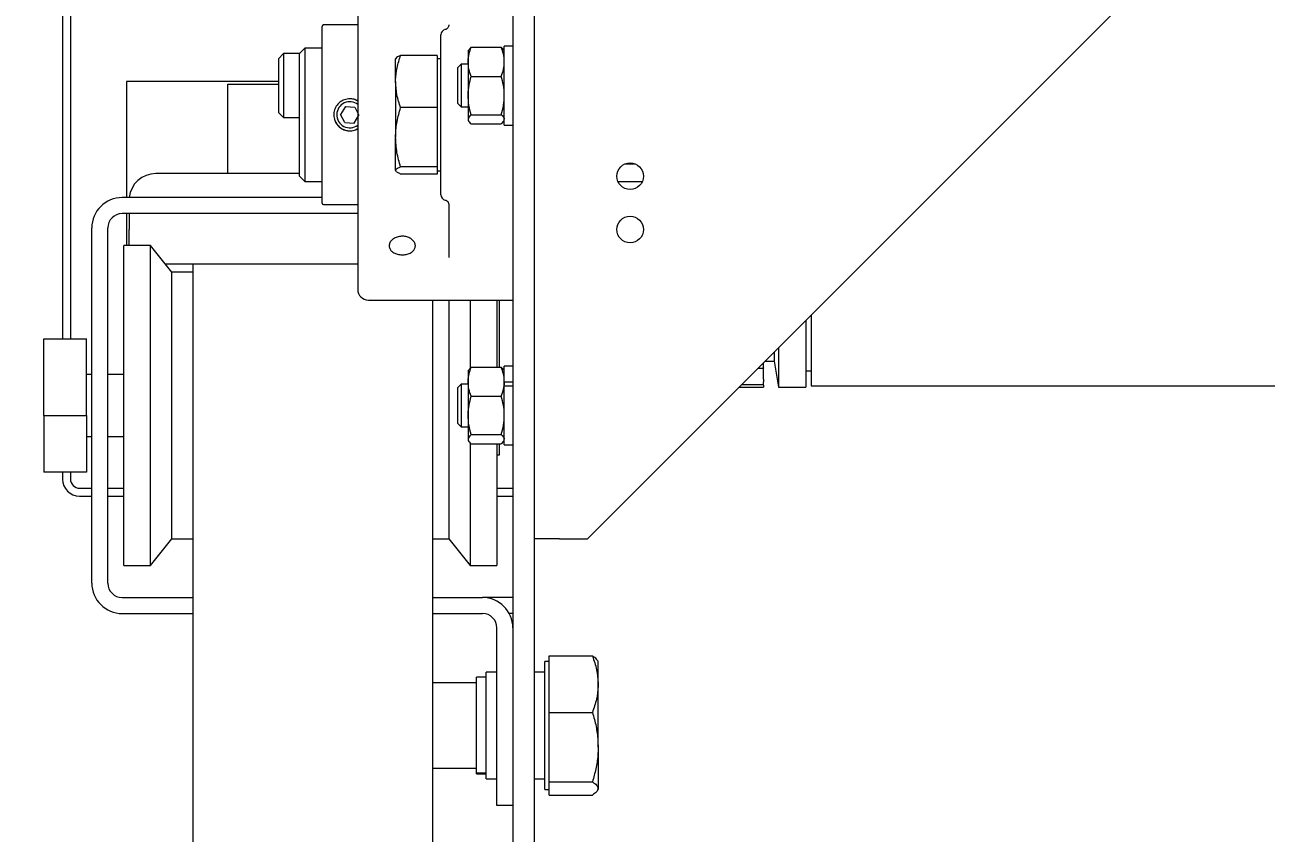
# Model space of a CAD drawing. Header units: inches. Extents: x -605 to 2991212, y -2872845 to 0.
# Drawn here: x 2176658.6 to 2176891.5, y -2629263.6 to -2629112.1 of the extents above; entities that cross this region are included whole.
import ezdxf

# ---------------------------------------------------------------- set-up
doc = ezdxf.new("R2010")
doc.units = ezdxf.units.IN
doc.header["$LTSCALE"] = 600
doc.header["$MEASUREMENT"] = 0
doc.layers.add('DIM', color=251, linetype='Continuous', lineweight=0)
doc.layers.add('PV_STEEL LINE', color=7, linetype='Continuous', lineweight=0)
doc.styles.add('DIM', font='geniso.shx', dxfattribs={"width": 0.85})
doc.dimstyles.new('ST-100', dxfattribs={"dimscale": 100, "dimtxt": 2.5, "dimasz": 2, "dimexe": 0.18, "dimexo": 0.0625, "dimgap": 0.2, "dimtad": 0, "dimdec": 0, "dimzin": 0, "dimdsep": 46, "dimtxsty": 'DIM', "dimblk": 'OPEN90', "dimcen": 0.09, "dimclrd": 256, "dimclrt": 7, "dimadec": 0, "dimazin": 0, "dimtfac": 1, "dimtdec": 0, "dimtofl": 0, "dimtmove": 0, "dimatfit": 3, "dimldrblk": 'OPEN90', "dimfxl": 1, "dimtolj": 1, "dimtzin": 0, "dimlwd": -1, "dimarcsym": 0})

# ---------------------------------------------------------------- blocks, each defined once
blk = doc.blocks.new('*U1330')
at = {"color": 7, "linetype": 'Continuous', "lineweight": 15}
for p, q in [((684442.08, -227652.88), (684442.08, -227785.38)), ((684443.58, -227652.88), (684443.58, -227785.38)), ((684526.58, -227656.58), (684526.58, -228079.88)), ((684530.58, -227656.58), (684530.58, -228079.88)), ((684540.58, -227822.88), (684660.58, -227702.88)), ((684497.48, -227726.51), (684491.08, -227726.51)), ((684513.92, -227727.39), (684513.9, -227727.38)), ((684483.55, -227731.88), (684482.58, -227732.85)), ((684486.58, -227731.88), (684483.55, -227731.88)), ((684483.55, -227731.88), (684483.55, -227743.88)), ((684487.58, -227730.86), (684486.58, -227731.86)), ((684486.58, -227754.86), (684486.58, -227731.86)), ((684490.78, -227730.86), (684487.58, -227730.86)), ((684487.58, -227730.86), (684487.58, -227755.86)), ((684512.38, -227732.26), (684505.52, -227732.26)), ((684512.38, -227732.26), (684512.38, -227737.14)), ((684518.29, -227731.2), (684518.18, -227731.38)), ((684518.18, -227731.38), (684518.18, -227733.42)), ((684518.76, -227730.69), (684524.4, -227730.69)), ((684524.98, -227731.38), (684524.88, -227731.2)), ((684526.58, -227730.48), (684524.98, -227730.48)), ((684524.98, -227745.28), (684524.98, -227730.48)), ((684482.58, -227732.85), (684482.58, -227742.92)), ((684504.62, -227732.8), (684504.58, -227732.86)), ((684504.58, -227737.14), (684504.58, -227732.87)), ((684513.08, -227732.86), (684512.38, -227732.86)), ((684516.87, -227733.88), (684516.18, -227734.57)), ((684516.18, -227734.57), (684516.18, -227741.19)), ((684518.18, -227733.88), (684516.87, -227733.88)), ((684516.87, -227733.88), (684516.87, -227741.88)), ((684518.18, -227733.42), (684518.18, -227739.75)), ((684518.76, -227736.15), (684524.4, -227736.15)), ((684454.08, -227737.13), (684454.08, -227758.88)), ((684482.58, -227737.13), (684454.08, -227737.13)), ((684473.08, -227737.63), (684482.58, -227737.63)), ((684473.08, -227754.38), (684473.08, -227737.63)), ((684504.58, -227737.14), (684504.58, -227747.58)), ((684512.38, -227737.14), (684512.38, -227742.02)), ((684516.18, -227741.19), (684516.87, -227741.88)), ((684518.18, -227739.75), (684518.18, -227744.21)), ((684482.58, -227742.92), (684483.55, -227743.88)), ((684483.55, -227743.88), (684486.58, -227743.88)), ((684493.02, -227742.89), (684492.99, -227743.24)), ((684495.18, -227741.83), (684494.25, -227743.29)), ((684495.06, -227744.83), (684494.25, -227743.29)), ((684495.18, -227741.83), (684496.91, -227741.9)), ((684496.79, -227744.9), (684497.71, -227743.44)), ((684496.91, -227741.9), (684497.71, -227743.44)), ((684497.48, -227743.37), (684497.48, -227743.36)), ((684512.38, -227742.02), (684505.52, -227742.02)), ((684512.38, -227742.02), (684512.38, -227747.58)), ((684516.87, -227741.88), (684518.18, -227741.88)), ((684518.76, -227743.34), (684524.4, -227743.34)), ((684495.06, -227744.83), (684496.79, -227744.9)), ((684518.18, -227744.21), (684518.18, -227744.38)), ((684518.18, -227744.38), (684518.29, -227744.56)), ((684518.76, -227745.07), (684524.4, -227745.07)), ((684524.84, -227744.56), (684524.4, -227745.07)), ((684524.88, -227744.56), (684524.98, -227744.38)), ((684524.98, -227745.28), (684526.58, -227745.28)), ((684504.58, -227753.8), (684504.58, -227747.58)), ((684512.38, -227747.58), (684512.38, -227753.13)), ((684512.38, -227753.13), (684505.52, -227753.13)), ((684512.38, -227753.13), (684512.38, -227753.8)), ((684547.65, -227752.57), (684549.52, -227752.57)), ((684486.58, -227754.38), (684459.58, -227754.38)), ((684486.58, -227754.86), (684487.58, -227755.86)), ((684504.66, -227753.93), (684504.58, -227753.8)), ((684504.58, -227753.8), (684504.58, -227753.86)), ((684504.58, -227753.86), (684504.62, -227753.93)), ((684512.38, -227754.47), (684505.52, -227754.47)), ((684512.38, -227753.8), (684512.38, -227754.47)), ((684512.38, -227753.86), (684513.08, -227753.86)), ((684487.58, -227755.86), (684490.78, -227755.86)), ((684546.28, -227755.86), (684550.88, -227755.86)), ((684490.78, -227758.88), (684453.28, -227758.88)), ((684491.08, -227760.21), (684497.48, -227760.21)), ((684513.9, -227759.35), (684513.92, -227759.34)), ((684497.48, -227761.88), (684453.28, -227761.88)), ((684454.08, -227761.88), (684454.08, -227767.88)), ((684454.58, -227761.88), (684454.58, -227764.88)), ((684514.59, -227760.25), (684514.58, -227760.3)), ((684514.58, -227760.3), (684514.58, -227770.13)), ((684447.58, -227831.18), (684447.58, -227764.58)), ((684450.58, -227831.18), (684450.58, -227764.58)), ((684454.58, -227767.88), (684454.58, -227764.88)), ((684458.58, -227767.88), (684453.58, -227767.88)), ((684453.58, -227827.88), (684453.58, -227767.88)), ((684462.58, -227772.88), (684458.58, -227767.88)), ((684458.58, -227827.88), (684458.58, -227767.88)), ((684466.58, -227771.38), (684461.38, -227771.38)), ((684497.48, -227771.38), (684466.58, -227771.38)), ((684466.58, -227791.96), (684466.58, -227771.38)), ((684466.58, -227772.88), (684462.58, -227772.88)), ((684462.58, -227822.88), (684462.58, -227772.88)), ((684499.48, -227778.11), (684526.58, -227778.11)), ((684511.58, -227791.96), (684511.58, -227778.11)), ((684514.58, -227778.11), (684514.58, -227822.88)), ((684518.58, -227778.11), (684518.58, -227790.85)), ((684523.58, -227778.11), (684523.58, -227790.69)), ((684524.08, -227790.69), (684524.08, -227778.11)), ((684582.58, -227780.88), (684582.58, -227794.16)), ((684581.58, -227781.88), (684581.58, -227794.46)), ((684438.58, -227785.38), (684446.58, -227785.38)), ((684438.58, -227799.76), (684438.58, -227785.38)), ((684446.58, -227799.76), (684446.58, -227785.38)), ((684575.58, -227787.88), (684575.58, -227789.54)), ((684576.45, -227787.01), (684576.45, -227794.46)), ((684526.58, -227790.48), (684524.98, -227790.48)), ((684524.98, -227793.49), (684524.98, -227790.48)), ((684573.58, -227790.82), (684573.58, -227789.92)), ((684573.93, -227789.54), (684575.58, -227789.54)), ((684575.58, -227789.54), (684576.45, -227794.46)), ((684447.58, -227792.08), (684446.58, -227792.08)), ((684453.58, -227792.08), (684450.58, -227792.08)), ((684466.58, -228006.88), (684466.58, -227791.96)), ((684511.58, -228006.88), (684511.58, -227791.96)), ((684518.29, -227791.2), (684518.18, -227791.38)), ((684518.18, -227791.38), (684518.18, -227793.42)), ((684518.76, -227790.69), (684524.4, -227790.69)), ((684524.98, -227791.38), (684524.88, -227791.2)), ((684572.61, -227790.86), (684573.58, -227790.86)), ((684573.58, -227790.82), (684573.58, -227790.86)), ((684573.58, -227792.96), (684573.58, -227790.86)), ((684581.58, -227791.36), (684582.58, -227791.36)), ((684516.87, -227793.88), (684516.18, -227794.57)), ((684516.18, -227794.57), (684516.18, -227801.19)), ((684518.18, -227793.88), (684516.87, -227793.88)), ((684516.87, -227793.88), (684516.87, -227801.88)), ((684518.18, -227793.42), (684518.18, -227799.75)), ((684526.58, -227793.49), (684524.98, -227793.49)), ((684524.98, -227793.49), (684524.98, -227793.99)), ((684524.98, -227794.16), (684524.98, -227793.99)), ((684524.98, -227805.28), (684524.98, -227794.16)), ((684524.98, -227794.16), (684526.58, -227794.16)), ((684569.03, -227794.44), (684573.58, -227794.44)), ((684569.55, -227793.92), (684573.58, -227793.92)), ((684573.58, -227792.96), (684573.58, -227793.45)), ((684573.58, -227793.91), (684573.58, -227793.45)), ((684573.58, -227793.91), (684573.58, -227793.92)), ((684573.58, -227794.05), (684573.58, -227793.92)), ((684573.58, -227794.05), (684573.58, -227794.44)), ((684576.45, -227794.46), (684581.58, -227794.46)), ((684582.58, -227794.16), (688478.58, -227794.16)), ((684518.76, -227796.15), (684524.4, -227796.15)), ((684438.58, -227799.76), (684446.58, -227799.76)), ((684438.58, -227799.76), (684438.58, -227810.38)), ((684446.58, -227799.76), (684446.58, -227810.38)), ((684518.18, -227799.75), (684518.18, -227804.21)), ((684516.18, -227801.19), (684516.87, -227801.88)), ((684516.87, -227801.88), (684518.18, -227801.88)), ((684446.58, -227803.68), (684447.58, -227803.68)), ((684450.58, -227803.68), (684453.58, -227803.68)), ((684518.18, -227804.21), (684518.18, -227804.38)), ((684518.18, -227804.38), (684518.29, -227804.56)), ((684518.76, -227803.34), (684524.4, -227803.34)), ((684524.88, -227804.56), (684524.98, -227804.38)), ((684518.58, -227804.89), (684518.58, -227827.88)), ((684518.76, -227805.07), (684524.4, -227805.07)), ((684523.58, -227805.07), (684523.58, -227827.88)), ((684524.08, -227807.13), (684524.08, -227805.07)), ((684524.84, -227804.56), (684524.4, -227805.07)), ((684524.98, -227805.28), (684526.58, -227805.28)), ((684523.58, -227807.13), (684524.08, -227807.13)), ((684446.58, -227810.38), (684438.58, -227810.38)), ((684442.08, -227810.38), (684442.08, -227811.68)), ((684443.58, -227810.38), (684443.58, -227811.68)), ((684445.28, -227813.38), (684447.58, -227813.38)), ((684450.58, -227813.38), (684453.58, -227813.38)), ((684523.58, -227813.38), (684526.58, -227813.38)), ((684445.28, -227814.88), (684447.58, -227814.88)), ((684450.58, -227814.88), (684453.58, -227814.88)), ((684523.58, -227814.88), (684526.58, -227814.88)), ((684458.58, -227827.88), (684462.58, -227822.88)), ((684462.58, -227822.88), (684466.58, -227822.88)), ((684511.58, -227822.88), (684514.58, -227822.88)), ((684514.58, -227822.88), (684518.58, -227827.88)), ((684535.32, -227822.88), (684530.58, -227822.88)), ((684535.32, -227822.88), (684540.58, -227822.88)), ((684453.58, -227827.88), (684458.58, -227827.88)), ((684518.58, -227827.88), (684523.58, -227827.88)), ((684453.28, -227833.88), (684466.58, -227833.88)), ((684511.58, -227833.88), (684520.88, -227833.88)), ((684526.58, -227833.88), (684520.88, -227833.88)), ((684453.28, -227836.88), (684466.58, -227836.88)), ((684511.58, -227836.88), (684520.88, -227836.88)), ((684526.58, -227836.88), (684525.9, -227836.88)), ((684523.58, -227867.88), (684523.58, -227839.58)), ((684533.38, -227845.88), (684532.58, -227845.88)), ((684532.58, -227869.88), (684532.58, -227845.88)), ((684533.38, -227850.13), (684533.38, -227844.84)), ((684533.38, -227844.84), (684541.51, -227844.84)), ((684542.58, -227845.88), (684542.46, -227845.66)), ((684542.58, -227850.13), (684542.58, -227845.88)), ((684523.58, -227847.88), (684521.58, -227847.88)), ((684521.58, -227867.88), (684521.58, -227847.88)), ((684532.58, -227847.88), (684530.58, -227847.88)), ((684519.78, -227849.88), (684511.58, -227849.88)), ((684521.58, -227848.83), (684519.78, -227848.83)), ((684519.78, -227866.79), (684519.78, -227848.83)), ((684533.38, -227855.42), (684533.38, -227850.13)), ((684542.58, -227861.94), (684542.58, -227850.13)), ((684533.38, -227855.42), (684541.51, -227855.42)), ((684533.38, -227861.94), (684533.38, -227855.42)), ((684533.38, -227868.46), (684533.38, -227861.94)), ((684542.58, -227861.94), (684542.58, -227869.69)), ((684511.58, -227865.88), (684519.78, -227865.88)), ((684521.58, -227866.79), (684519.78, -227866.79)), ((684519.78, -227866.79), (684519.78, -227866.91)), ((684519.78, -227866.93), (684519.78, -227866.91)), ((684519.78, -227866.91), (684521.58, -227866.91)), ((684519.78, -227866.93), (684521.58, -227866.93)), ((684521.58, -227867.88), (684523.58, -227867.88)), ((684523.58, -227872.88), (684523.58, -227867.88)), ((684530.58, -227867.88), (684532.58, -227867.88)), ((684533.38, -227868.46), (684541.51, -227868.46)), ((684533.38, -227869.69), (684533.38, -227868.46)), ((684533.38, -227870.92), (684533.38, -227869.69)), ((684542.58, -227869.88), (684542.58, -227869.69)), ((684532.58, -227869.88), (684533.38, -227869.88)), ((684533.38, -227870.92), (684541.51, -227870.92)), ((684542.46, -227870.1), (684542.58, -227869.88)), ((684526.58, -227872.88), (684523.58, -227872.88))]:
    blk.add_line(p, q, dxfattribs=at)
for centre in [(684548.58, -227754.88), (684548.58, -227764.88)]:
    blk.add_circle(centre, 2.5, dxfattribs=at)
for centre, radius, start, end in [((684491.08, -227726.81), 0.3, 90, 180), ((684514.08, -227728.36), 1, 100.7555, 180), ((684495.98, -227743.36), 2.45, 51.6561, 177.5764), ((684495.98, -227743.36), 3, 59.3157, 91.6627), ((684495.98, -227743.36), 2.45, 177.5764, 308.5367), ((684495.98, -227743.36), 3, 195.4501, 300.6638), ((684459.58, -227759.38), 5, 90, 174.2608), ((684453.28, -227764.58), 5.7, 90, 180), ((684491.08, -227759.91), 0.3, 180, 270), ((684514.08, -227758.36), 1, 180, 259.2445), ((684453.28, -227764.58), 2.7, 90, 180), ((684499.48, -227776.11), 2, 180, 270), ((684445.28, -227811.68), 3.2, 180, 270), ((684445.28, -227811.68), 1.7, 180, 270), ((684453.28, -227831.18), 5.7, 180, 270), ((684453.28, -227831.18), 2.7, 180, 270), ((684520.88, -227839.58), 5.7, 0, 90), ((684520.88, -227839.58), 2.7, 0, 90)]:
    blk.add_arc(centre, radius, start, end, dxfattribs=at)
for points, knots in [([(684497.48, -227710.61), (684497.48, -227710.66), (684497.48, -227710.76), (684497.48, -227711.54), (684497.48, -227712.73), (684497.48, -227714.23), (684497.48, -227715.92), (684497.48, -227717.9), (684497.48, -227720.16), (684497.48, -227722.68), (684497.48, -227725.39), (684497.48, -227728.27), (684497.48, -227731.57), (684497.48, -227735.27), (684497.48, -227739.33), (684497.48, -227742.03), (684497.48, -227743.36)], [0, 0, 0, 0, 0.077635, 0.157672, 0.239953, 0.304285, 0.368608, 0.434309, 0.5, 0.565701, 0.631392, 0.695725, 0.760048, 0.842337, 0.922367, 1, 1, 1, 1]), ([(684490.78, -227743.36), (684490.78, -227742.35), (684490.78, -227740.27), (684490.78, -227737.19), (684490.78, -227734.22), (684490.78, -227731.58), (684490.78, -227729.78), (684490.78, -227728.64), (684490.78, -227727.74), (684490.78, -227726.98), (684490.78, -227726.87), (684490.78, -227726.81)], [0, 0, 0, 0, 0.116497, 0.239972, 0.36858, 0.499917, 0.631255, 0.695631, 0.760028, 0.883503, 1, 1, 1, 1]), ([(684514.59, -227726.47), (684514.57, -227726.58), (684514.54, -227726.8), (684514.37, -227727.09), (684514.13, -227727.3), (684513.94, -227727.36), (684513.85, -227727.39)], [0, 0, 0, 0, 0.260611, 0.513579, 0.759784, 1, 1, 1, 1]), ([(684514.14, -227727.3), (684514.1, -227727.32), (684514.03, -227727.35), (684513.95, -227727.37), (684513.91, -227727.38)], [0, 0, 0, 0, 0.50305, 1, 1, 1, 1]), ([(684513.08, -227758.36), (684513.08, -227758.31), (684513.08, -227758.21), (684513.08, -227757.38), (684513.08, -227756), (684513.08, -227754.05), (684513.08, -227752.04), (684513.08, -227750.28), (684513.08, -227748.47), (684513.08, -227746.16), (684513.08, -227743.36), (684513.08, -227740.56), (684513.08, -227737.77), (684513.08, -227735.08), (684513.08, -227732.68), (684513.08, -227731.05), (684513.08, -227730.02), (684513.08, -227729.2), (684513.08, -227728.51), (684513.08, -227728.41), (684513.08, -227728.36)], [0, 0, 0, 0, 0.058248, 0.119986, 0.18429, 0.249959, 0.315627, 0.347815, 0.380014, 0.441752, 0.5, 0.558248, 0.619986, 0.68429, 0.749959, 0.815627, 0.847815, 0.880014, 0.941752, 1, 1, 1, 1]), ([(684504.58, -227737.14), (684504.59, -227737.03), (684504.59, -227736.15), (684504.8, -227734.5), (684505.28, -227733.01), (684505.52, -227732.26)], [0, 0, 0, 0, 0.070095, 0.530787, 1, 1, 1, 1]), ([(684505.52, -227732.26), (684505.32, -227732.34), (684504.91, -227732.51), (684504.63, -227732.74), (684504.6, -227732.88), (684504.58, -227732.93)], [0, 0, 0, 0, 0.384641, 0.773015, 1, 1, 1, 1]), ([(684518.18, -227733.42), (684518.18, -227733.36), (684518.19, -227732.87), (684518.32, -227731.94), (684518.61, -227731.11), (684518.76, -227730.69)], [0, 0, 0, 0, 0.070077, 0.530778, 1, 1, 1, 1]), ([(684518.76, -227730.69), (684518.67, -227730.76), (684518.46, -227730.93), (684518.4, -227731.11), (684518.37, -227731.21)], [0, 0, 0, 0, 0.43153, 1, 1, 1, 1]), ([(684524.98, -227733.42), (684524.98, -227733.36), (684524.98, -227732.87), (684524.85, -227731.94), (684524.55, -227731.11), (684524.4, -227730.69)], [0, 0, 0, 0, 0.070077, 0.530778, 1, 1, 1, 1]), ([(684524.4, -227730.69), (684524.5, -227730.76), (684524.71, -227730.93), (684524.77, -227731.11), (684524.8, -227731.21)], [0, 0, 0, 0, 0.43153, 1, 1, 1, 1]), ([(684518.76, -227736.15), (684518.6, -227735.71), (684518.28, -227734.81), (684518.21, -227733.89), (684518.18, -227733.42)], [0, 0, 0, 0, 0.495458, 1, 1, 1, 1]), ([(684524.4, -227736.15), (684524.57, -227735.71), (684524.89, -227734.81), (684524.95, -227733.89), (684524.98, -227733.42)], [0, 0, 0, 0, 0.495458, 1, 1, 1, 1]), ([(684518.18, -227739.75), (684518.18, -227739.66), (684518.19, -227739.02), (684518.32, -227737.8), (684518.61, -227736.7), (684518.76, -227736.15)], [0, 0, 0, 0, 0.070077, 0.530778, 1, 1, 1, 1]), ([(684524.98, -227739.75), (684524.98, -227739.66), (684524.98, -227739.02), (684524.85, -227737.8), (684524.55, -227736.7), (684524.4, -227736.15)], [0, 0, 0, 0, 0.070077, 0.530778, 1, 1, 1, 1]), ([(684505.52, -227742.02), (684505.26, -227741.23), (684504.73, -227739.63), (684504.63, -227737.98), (684504.58, -227737.14)], [0, 0, 0, 0, 0.495458, 1, 1, 1, 1]), ([(684495.98, -227740.36), (684495.65, -227740.4), (684494.98, -227740.46), (684494.09, -227740.97), (684493.4, -227741.72), (684493.01, -227742.67), (684492.95, -227743.69), (684493.22, -227744.67), (684493.8, -227745.5), (684494.63, -227746.1), (684495.61, -227746.39), (684496.62, -227746.37), (684497.2, -227746.09), (684497.48, -227745.95)], [0, 0, 0, 0, 0.09102, 0.182006, 0.273902, 0.366416, 0.45795, 0.548459, 0.639446, 0.731687, 0.824045, 0.915144, 1, 1, 1, 1]), ([(684497.48, -227740.79), (684497.23, -227740.66), (684496.76, -227740.41), (684496.23, -227740.38), (684495.98, -227740.36)], [0, 0, 0, 0, 0.536646, 1, 1, 1, 1]), ([(684518.76, -227743.34), (684518.6, -227742.76), (684518.28, -227741.58), (684518.21, -227740.36), (684518.18, -227739.75)], [0, 0, 0, 0, 0.495458, 1, 1, 1, 1]), ([(684524.4, -227743.34), (684524.57, -227742.76), (684524.89, -227741.58), (684524.95, -227740.36), (684524.98, -227739.75)], [0, 0, 0, 0, 0.495458, 1, 1, 1, 1]), ([(684490.78, -227759.91), (684490.78, -227759.86), (684490.78, -227759.75), (684490.78, -227758.83), (684490.78, -227757.3), (684490.78, -227755.15), (684490.78, -227752.94), (684490.78, -227750.99), (684490.78, -227749), (684490.78, -227746.45), (684490.78, -227744.37), (684490.78, -227743.36)], [0, 0, 0, 0, 0.116497, 0.239972, 0.36858, 0.499917, 0.631255, 0.695631, 0.760028, 0.883503, 1, 1, 1, 1]), ([(684497.48, -227743.37), (684497.48, -227744.7), (684497.48, -227747.4), (684497.48, -227751.45), (684497.48, -227755.16), (684497.48, -227758.46), (684497.48, -227761.34), (684497.48, -227764.05), (684497.48, -227766.56), (684497.48, -227768.83), (684497.48, -227770.81), (684497.48, -227772.49), (684497.48, -227773.99), (684497.48, -227775.18), (684497.48, -227775.97), (684497.48, -227776.07), (684497.48, -227776.11)], [0, 0, 0, 0, 0.077637, 0.157672, 0.239953, 0.304285, 0.368608, 0.434309, 0.5, 0.565701, 0.631392, 0.695725, 0.760047, 0.842337, 0.922374, 1, 1, 1, 1]), ([(684504.58, -227747.58), (684504.59, -227747.45), (684504.59, -227746.45), (684504.8, -227744.57), (684505.28, -227742.88), (684505.52, -227742.02)], [0, 0, 0, 0, 0.070095, 0.530787, 1, 1, 1, 1]), ([(684518.76, -227743.34), (684518.68, -227743.41), (684518.34, -227743.7), (684518.25, -227743.99), (684518.18, -227744.21)], [0, 0, 0, 0, 0.257551, 1, 1, 1, 1]), ([(684524.4, -227743.34), (684524.49, -227743.41), (684524.83, -227743.7), (684524.92, -227743.99), (684524.98, -227744.21)], [0, 0, 0, 0, 0.257551, 1, 1, 1, 1]), ([(684518.18, -227744.21), (684518.19, -227744.29), (684518.22, -227744.58), (684518.54, -227744.87), (684518.76, -227745.07)], [0, 0, 0, 0, 0.268634, 1, 1, 1, 1]), ([(684505.52, -227753.13), (684505.26, -227752.23), (684504.73, -227750.41), (684504.63, -227748.53), (684504.58, -227747.58)], [0, 0, 0, 0, 0.495458, 1, 1, 1, 1]), ([(684504.58, -227753.8), (684504.6, -227753.75), (684504.63, -227753.61), (684504.91, -227753.38), (684505.32, -227753.21), (684505.52, -227753.13)], [0, 0, 0, 0, 0.226985, 0.61127, 1, 1, 1, 1]), ([(684505.52, -227754.47), (684505.41, -227754.42), (684505.08, -227754.29), (684504.88, -227754.16), (684504.75, -227754.07)], [0, 0, 0, 0, 0.341489, 1, 1, 1, 1]), ([(684513.85, -227759.34), (684513.94, -227759.37), (684514.13, -227759.43), (684514.37, -227759.64), (684514.54, -227759.92), (684514.57, -227760.15), (684514.59, -227760.26)], [0, 0, 0, 0, 0.240216, 0.486421, 0.739389, 1, 1, 1, 1]), ([(684513.91, -227759.35), (684513.95, -227759.35), (684514.03, -227759.37), (684514.1, -227759.41), (684514.14, -227759.43)], [0, 0, 0, 0, 0.496944, 1, 1, 1, 1]), ([(684508.29, -227767.94), (684508.27, -227768.13), (684508.21, -227768.52), (684507.79, -227769.02), (684507.17, -227769.39), (684506.39, -227769.6), (684505.55, -227769.63), (684504.74, -227769.48), (684504.06, -227769.15), (684503.57, -227768.69), (684503.4, -227768.25), (684503.36, -227767.8), (684503.47, -227767.34), (684503.88, -227766.81), (684504.5, -227766.39), (684505.28, -227766.15), (684506.12, -227766.11), (684506.93, -227766.29), (684507.61, -227766.66), (684508.09, -227767.16), (684508.28, -227767.61), (684508.29, -227767.87), (684508.29, -227767.94)], [0, 0, 0, 0, 0.053595, 0.107186, 0.160861, 0.214592, 0.268232, 0.321775, 0.375368, 0.429079, 0.482792, 0.5, 0.553595, 0.607186, 0.660861, 0.714592, 0.768232, 0.821775, 0.875368, 0.929079, 0.982792, 1, 1, 1, 1]), ([(684518.18, -227793.42), (684518.18, -227793.36), (684518.19, -227792.87), (684518.32, -227791.94), (684518.61, -227791.11), (684518.76, -227790.69)], [0, 0, 0, 0, 0.070077, 0.530778, 1, 1, 1, 1]), ([(684518.76, -227790.69), (684518.67, -227790.76), (684518.46, -227790.93), (684518.4, -227791.11), (684518.37, -227791.21)], [0, 0, 0, 0, 0.43153, 1, 1, 1, 1]), ([(684524.98, -227793.42), (684524.98, -227793.36), (684524.98, -227792.87), (684524.85, -227791.94), (684524.55, -227791.11), (684524.4, -227790.69)], [0, 0, 0, 0, 0.070077, 0.530778, 1, 1, 1, 1]), ([(684524.4, -227790.69), (684524.5, -227790.76), (684524.71, -227790.93), (684524.77, -227791.11), (684524.8, -227791.21)], [0, 0, 0, 0, 0.43153, 1, 1, 1, 1]), ([(684518.76, -227796.15), (684518.6, -227795.71), (684518.28, -227794.81), (684518.21, -227793.89), (684518.18, -227793.42)], [0, 0, 0, 0, 0.495458, 1, 1, 1, 1]), ([(684524.4, -227796.15), (684524.57, -227795.71), (684524.89, -227794.81), (684524.95, -227793.89), (684524.98, -227793.42)], [0, 0, 0, 0, 0.495458, 1, 1, 1, 1]), ([(684518.18, -227799.75), (684518.18, -227799.66), (684518.19, -227799.02), (684518.32, -227797.8), (684518.61, -227796.7), (684518.76, -227796.15)], [0, 0, 0, 0, 0.070077, 0.530778, 1, 1, 1, 1]), ([(684524.98, -227799.75), (684524.98, -227799.66), (684524.98, -227799.02), (684524.85, -227797.8), (684524.55, -227796.7), (684524.4, -227796.15)], [0, 0, 0, 0, 0.070077, 0.530778, 1, 1, 1, 1]), ([(684518.76, -227803.34), (684518.6, -227802.76), (684518.28, -227801.58), (684518.21, -227800.36), (684518.18, -227799.75)], [0, 0, 0, 0, 0.495458, 1, 1, 1, 1]), ([(684524.4, -227803.34), (684524.57, -227802.76), (684524.89, -227801.58), (684524.95, -227800.36), (684524.98, -227799.75)], [0, 0, 0, 0, 0.495458, 1, 1, 1, 1]), ([(684518.76, -227803.34), (684518.68, -227803.41), (684518.34, -227803.7), (684518.25, -227803.99), (684518.18, -227804.21)], [0, 0, 0, 0, 0.257551, 1, 1, 1, 1]), ([(684518.18, -227804.21), (684518.19, -227804.29), (684518.22, -227804.58), (684518.54, -227804.87), (684518.76, -227805.07)], [0, 0, 0, 0, 0.268634, 1, 1, 1, 1]), ([(684524.4, -227803.34), (684524.49, -227803.41), (684524.83, -227803.7), (684524.92, -227803.99), (684524.98, -227804.21)], [0, 0, 0, 0, 0.257551, 1, 1, 1, 1]), ([(684541.51, -227844.84), (684541.81, -227845.7), (684542.42, -227847.44), (684542.53, -227849.23), (684542.58, -227850.13)], [0, 0, 0, 0, 0.495458, 1, 1, 1, 1]), ([(684542.41, -227845.69), (684542.37, -227845.6), (684542.25, -227845.31), (684541.81, -227845.03), (684541.51, -227844.84)], [0, 0, 0, 0, 0.320646, 1, 1, 1, 1]), ([(684542.58, -227850.13), (684542.58, -227850.26), (684542.57, -227851.21), (684542.34, -227853), (684541.79, -227854.61), (684541.51, -227855.42)], [0, 0, 0, 0, 0.070099, 0.530789, 1, 1, 1, 1]), ([(684541.51, -227855.42), (684541.64, -227855.87), (684542.02, -227857.15), (684542.47, -227859.33), (684542.55, -227861.07), (684542.58, -227861.94)], [0, 0, 0, 0, 0.211364, 0.60308, 1, 1, 1, 1]), ([(684542.58, -227861.94), (684542.57, -227862.45), (684542.54, -227863.81), (684542.2, -227866), (684541.74, -227867.64), (684541.51, -227868.46)], [0, 0, 0, 0, 0.232135, 0.613896, 1, 1, 1, 1]), ([(684541.51, -227868.46), (684541.81, -227868.66), (684542.42, -227869.06), (684542.53, -227869.48), (684542.58, -227869.69)], [0, 0, 0, 0, 0.495458, 1, 1, 1, 1]), ([(684542.58, -227869.69), (684542.58, -227869.72), (684542.57, -227869.94), (684542.34, -227870.36), (684541.79, -227870.73), (684541.51, -227870.92)], [0, 0, 0, 0, 0.070099, 0.530789, 1, 1, 1, 1])]:
    blk.add_open_spline(points, degree=3, knots=knots, dxfattribs=at)
blk = doc.blocks.new('_Open90')
at = {"color": 0, "linetype": 'ByBlock', "lineweight": -2}
for p, q in [((-0.5, 0.5), (0, 0)), ((0, 0), (-1, 0)), ((0, 0), (-0.5, -0.5))]:
    blk.add_line(p, q, dxfattribs=at)
blk = doc.blocks.new('*D1780')
at = {"layer": 'Defpoints', "color": 0}
for p in [(2176639.15, -2629035.45), (2180869.15, -2629035.45), (2180869.15, -2629696.89)]:
    blk.add_point(p, dxfattribs=at)
at = {"layer": 'DIM', "color": 0, "lineweight": -2}
for p, q in [((2176639.15, -2629496.89), (2176639.15, -2629696.89)), ((2180869.15, -2629496.89), (2180869.15, -2629696.89))]:
    blk.add_line(p, q, dxfattribs=at)
at = {"layer": 'DIM'}
for p, q in [((2176839.15, -2629696.89), (2178402.55, -2629696.89)), ((2180669.15, -2629696.89), (2179105.75, -2629696.89))]:
    blk.add_line(p, q, dxfattribs=at)
at = {"layer": 'DIM', "xscale": 200, "yscale": 200, "zscale": 200, "rotation": 180}
blk.add_blockref('_Open90', (2176639.15, -2629696.89), dxfattribs=at)
at = {"layer": 'DIM', "xscale": 200, "yscale": 200, "zscale": 200}
blk.add_blockref('_Open90', (2180869.15, -2629696.89), dxfattribs=at)
at = {"layer": 'DIM', "color": 7, "insert": (2178754.15, -2629696.89), "char_height": 300, "attachment_point": 5, "style": 'DIM'}
blk.add_mtext('\\A1;4230', dxfattribs=at)

msp = doc.modelspace()

# ---------------------------------------------------------------- block references
at = {"layer": 'PV_STEEL LINE', "linetype": 'ByBlock'}
msp.add_blockref('*U1330', (1492223.57, -2401385.57), dxfattribs=at)

# ---------------------------------------------------------------- dimensions: what is measured, and where the dimension line sits
at = {"layer": 'DIM'}
dim = msp.add_linear_dim(base=(2180869.15, -2629696.89), p1=(2176639.15, -2629035.45), p2=(2180869.15, -2629035.45), dimstyle='ST-100', override={"dimtxt": 3, "dimexe": 0, "dimexo": 0, "dimfxl": 2, "dimfxlon": 1, "dimtfillclr": 256, "dimarcsym": 1}, dxfattribs=at)
dim.commit()
dim.dimension.update_dxf_attribs({"geometry": '*D1780', "text_midpoint": (2178754.15, -2629696.89)})

doc.saveas('drawing.dxf')
